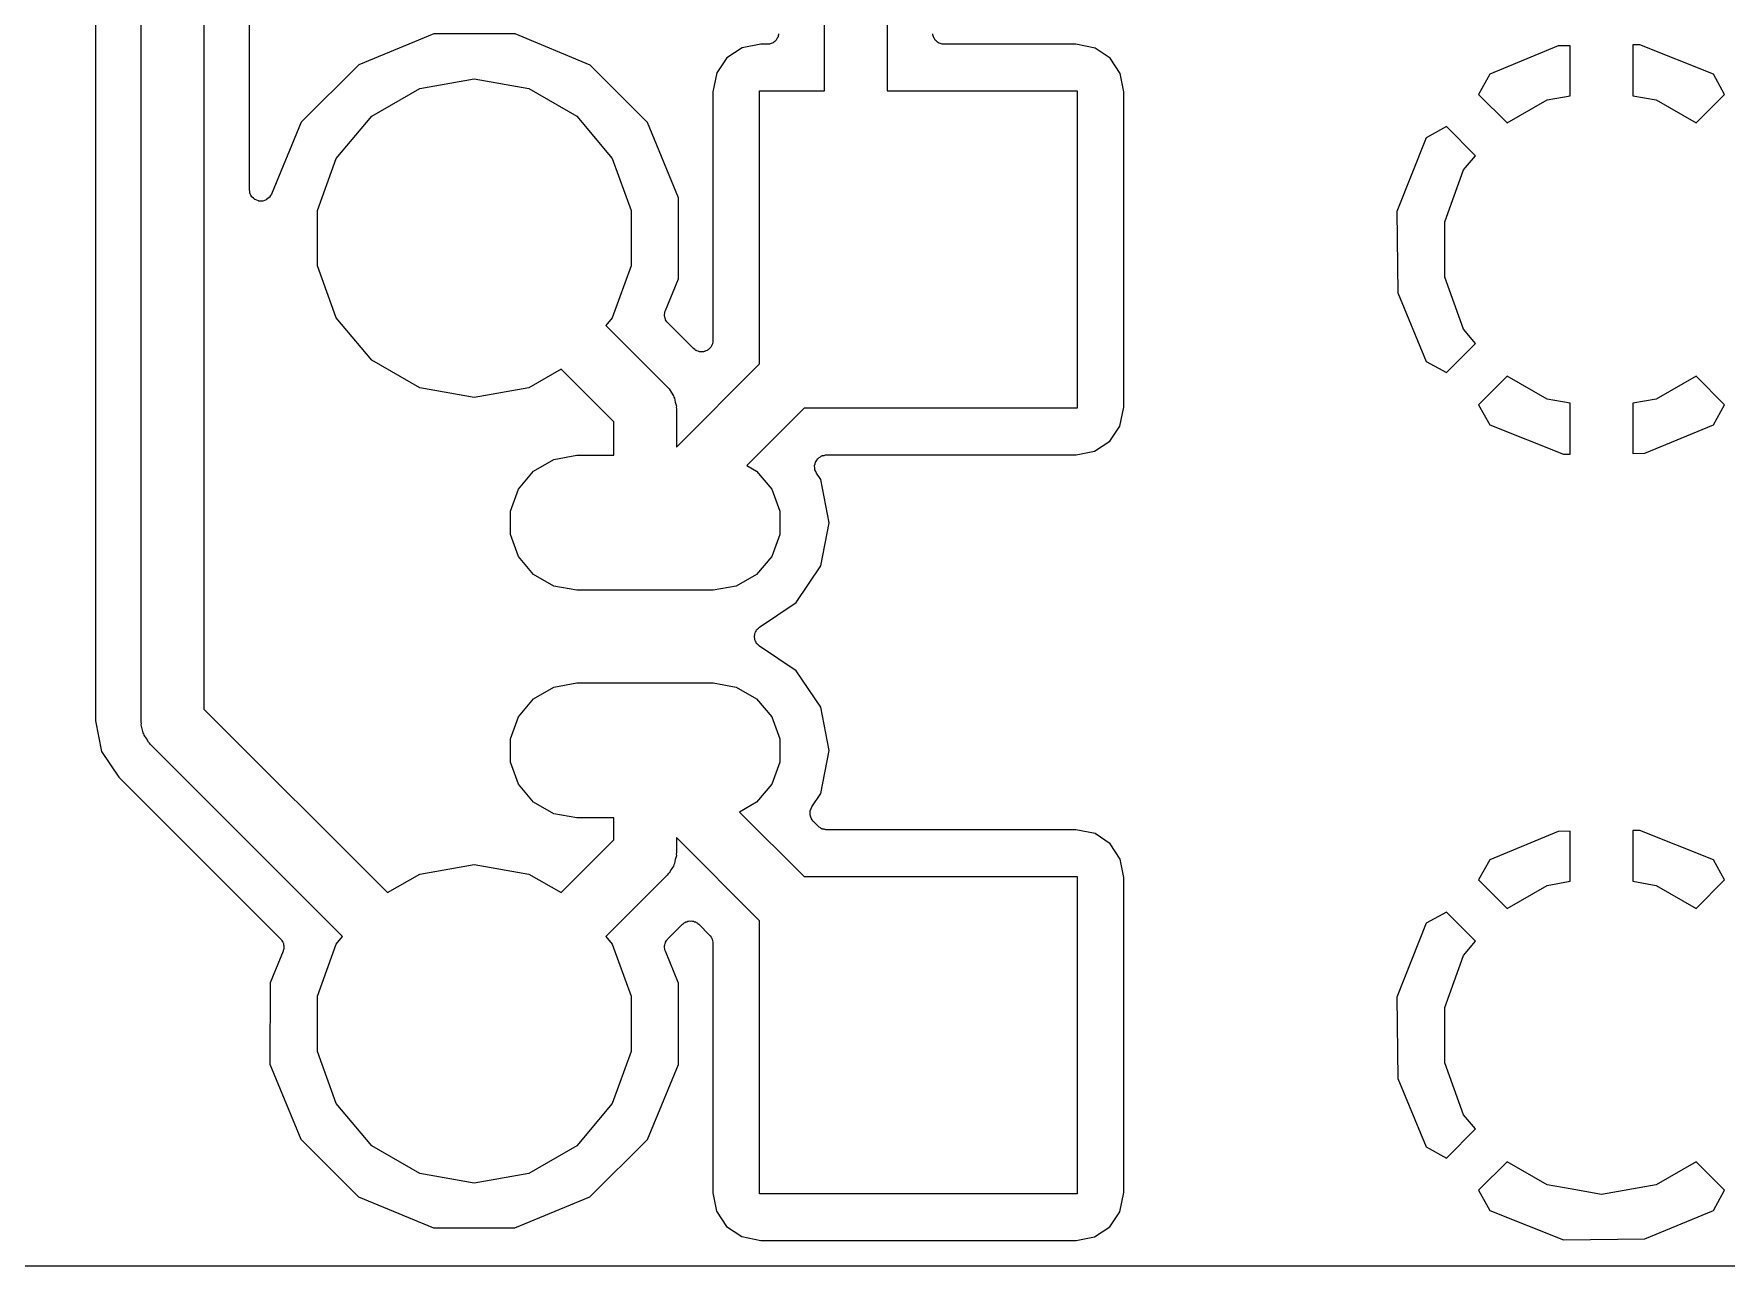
# Model space of a CAD drawing. Extents: x 1.5 to 87.9, y 2 to 70.8.
# Drawn here: x 33.12 to 52, y 1.96 to 15.7 of the extents above; entities that cross this region are included whole.
import ezdxf

# ---------------------------------------------------------------- set-up
doc = ezdxf.new("R2010")
doc.units = 0
doc.header["$MEASUREMENT"] = 0
doc.layers.add('BLACK', color=7, linetype='CONTINUOUS')

msp = doc.modelspace()

# ---------------------------------------------------------------- linework, layer by layer
at = {"layer": 'Black'}
for p, q in [((34.321, 8.0264), (34.321, 19.0336)), ((35.021, 19.0336), (35.021, 8.17137)), ((41.941, 15.0673), (41.941, 19.0336)), ((42.641, 19.0336), (42.641, 15.0673)), ((33.813, 18.6813), (33.813, 8.03891)), ((35.529, 13.9634), (35.529, 18.6813)), ((37.5853, 15.7027), (36.7476, 15.3565)), ((38.4917, 15.7019), (37.5853, 15.7027)), ((39.3288, 15.3543), (38.4917, 15.7019)), ((41.4253, 15.6713), (41.4198, 15.6617)), ((41.4273, 15.6822), (41.4253, 15.6713)), ((41.4311, 15.6927), (41.4273, 15.6822)), ((41.4311, 15.7038), (41.4311, 15.6927)), ((43.1509, 15.6927), (43.1509, 15.7038)), ((43.1547, 15.6822), (43.1509, 15.6927)), ((43.1567, 15.6713), (43.1547, 15.6822)), ((43.1622, 15.6617), (43.1567, 15.6713)), ((41.0258, 15.5478), (40.8552, 15.4358)), ((41.2313, 15.5877), (41.0258, 15.5478)), ((41.306, 15.5877), (41.2313, 15.5877)), ((41.3169, 15.5896), (41.306, 15.5877)), ((41.3281, 15.5896), (41.3169, 15.5896)), ((41.3385, 15.5934), (41.3281, 15.5896)), ((41.3494, 15.5954), (41.3385, 15.5934)), ((41.3591, 15.6009), (41.3494, 15.5954)), ((41.3695, 15.6047), (41.3591, 15.6009)), ((41.378, 15.6119), (41.3695, 15.6047)), ((41.3876, 15.6174), (41.378, 15.6119)), ((41.3948, 15.6259), (41.3876, 15.6174)), ((41.4033, 15.6331), (41.3948, 15.6259)), ((41.4088, 15.6427), (41.4033, 15.6331)), ((41.416, 15.6512), (41.4088, 15.6427)), ((41.4198, 15.6617), (41.416, 15.6512)), ((43.166, 15.6512), (43.1622, 15.6617)), ((43.1732, 15.6427), (43.166, 15.6512)), ((43.1787, 15.6331), (43.1732, 15.6427)), ((43.1872, 15.6259), (43.1787, 15.6331)), ((43.1944, 15.6174), (43.1872, 15.6259)), ((43.204, 15.6119), (43.1944, 15.6174)), ((43.2125, 15.6047), (43.204, 15.6119)), ((43.2229, 15.6009), (43.2125, 15.6047)), ((43.2326, 15.5954), (43.2229, 15.6009)), ((43.2435, 15.5934), (43.2326, 15.5954)), ((43.2539, 15.5896), (43.2435, 15.5934)), ((43.2651, 15.5896), (43.2539, 15.5896)), ((43.276, 15.5877), (43.2651, 15.5896)), ((44.7473, 15.5877), (43.276, 15.5877)), ((44.9596, 15.5451), (44.7473, 15.5877)), ((45.1284, 15.4312), (44.9596, 15.5451)), ((50.1269, 15.5694), (49.3621, 15.2526)), ((50.2595, 15.5711), (50.1269, 15.5694)), ((50.2595, 15.0123), (50.2595, 15.5711)), ((51.0341, 15.5808), (50.9595, 15.5798)), ((50.9595, 15.5798), (50.9595, 15.0123)), ((51.8573, 15.2518), (51.0341, 15.5808)), ((36.7476, 15.3565), (36.1061, 14.7162)), ((39.401, 15.2819), (39.3288, 15.3543)), ((40.8552, 15.4358), (40.7413, 15.267)), ((45.2404, 15.2606), (45.1284, 15.4312)), ((37.4287, 15.0939), (38.0365, 15.201)), ((38.0365, 15.201), (38.6443, 15.0939)), ((39.5341, 15.1486), (39.401, 15.2819)), ((39.9691, 14.7128), (39.5341, 15.1486)), ((39.5341, 15.1486), (39.5341, 15.1486)), ((40.7413, 15.267), (40.6987, 15.0547)), ((45.2803, 15.0551), (45.2404, 15.2606)), ((49.3621, 15.2526), (49.2374, 15.0282)), ((51.9816, 15.0282), (51.8573, 15.2518)), ((36.8942, 14.7853), (37.4287, 15.0939)), ((38.6443, 15.0939), (39.1788, 14.7853)), ((40.6987, 15.0547), (40.6987, 12.2817)), ((41.2191, 12.0215), (41.2191, 15.0673)), ((41.2191, 15.0673), (41.941, 15.0673)), ((42.641, 15.0673), (44.7599, 15.0673)), ((44.7599, 15.0673), (44.7599, 11.5265)), ((45.2803, 11.5391), (45.2803, 15.0551)), ((49.2374, 15.0282), (49.556, 14.7096)), ((49.556, 14.7096), (50.0017, 14.9669)), ((50.0017, 14.9669), (50.2595, 15.0123)), ((50.9595, 15.0123), (51.2173, 14.9669)), ((51.2173, 14.9669), (51.663, 14.7096)), ((51.663, 14.7096), (51.9816, 15.0282)), ((36.4974, 14.3125), (36.8942, 14.7853)), ((39.1788, 14.7853), (39.5756, 14.3125)), ((36.1061, 14.7162), (35.7733, 13.9147)), ((40.3153, 13.8751), (39.9691, 14.7128)), ((48.6546, 14.5447), (48.3256, 13.7215)), ((48.8782, 14.669), (48.6546, 14.5447)), ((49.2033, 14.3438), (48.8782, 14.669)), ((36.2864, 13.7325), (36.4974, 14.3125)), ((39.5756, 14.3125), (39.7866, 13.7325)), ((48.8594, 13.6055), (49.0704, 14.1855)), ((49.0704, 14.1855), (49.2033, 14.3438)), ((35.5323, 13.9444), (35.529, 13.9634)), ((35.5348, 13.9253), (35.5323, 13.9444)), ((35.5362, 13.9227), (35.5348, 13.9253)), ((35.5367, 13.9199), (35.5362, 13.9227)), ((35.5463, 13.9032), (35.5367, 13.9199)), ((35.5552, 13.8861), (35.5463, 13.9032)), ((35.5573, 13.8842), (35.5552, 13.8861)), ((35.5587, 13.8817), (35.5573, 13.8842)), ((35.5735, 13.8693), (35.5587, 13.8817)), ((35.5877, 13.8563), (35.5735, 13.8693)), ((35.5903, 13.8552), (35.5877, 13.8563)), ((35.5925, 13.8534), (35.5903, 13.8552)), ((35.6106, 13.8468), (35.5925, 13.8534)), ((35.6284, 13.8394), (35.6106, 13.8468)), ((35.6313, 13.8393), (35.6284, 13.8394)), ((35.6339, 13.8383), (35.6313, 13.8393)), ((35.6532, 13.8383), (35.6339, 13.8383)), ((35.6725, 13.8374), (35.6532, 13.8383)), ((35.6752, 13.8383), (35.6725, 13.8374)), ((35.6781, 13.8383), (35.6752, 13.8383)), ((35.6962, 13.8449), (35.6781, 13.8383)), ((35.7145, 13.8507), (35.6962, 13.8449)), ((35.7168, 13.8524), (35.7145, 13.8507)), ((35.7195, 13.8534), (35.7168, 13.8524)), ((35.7343, 13.8658), (35.7195, 13.8534)), ((35.7496, 13.8775), (35.7343, 13.8658)), ((35.7511, 13.8799), (35.7496, 13.8775)), ((35.7533, 13.8817), (35.7511, 13.8799)), ((35.7629, 13.8984), (35.7533, 13.8817)), ((35.7733, 13.9147), (35.7629, 13.8984)), ((40.3145, 12.9687), (40.3153, 13.8751)), ((36.2864, 13.1153), (36.2864, 13.7325)), ((39.7866, 13.7325), (39.7866, 13.1153)), ((48.3256, 13.7215), (48.337, 12.8143)), ((48.8594, 12.9883), (48.8594, 13.6055)), ((36.4974, 12.5353), (36.2864, 13.1153)), ((39.7866, 13.1153), (39.5756, 12.5353)), ((40.1683, 12.6166), (40.3145, 12.9687)), ((49.0704, 12.4083), (48.8594, 12.9883)), ((48.337, 12.8143), (48.6538, 12.0495)), ((36.8942, 12.0625), (36.4974, 12.5353)), ((39.5756, 12.5353), (39.5046, 12.4508)), ((40.1587, 12.5735), (40.1617, 12.587)), ((40.1598, 12.5652), (40.1587, 12.5735)), ((40.159, 12.5568), (40.1598, 12.5652)), ((40.1626, 12.5435), (40.159, 12.5568)), ((40.1617, 12.587), (40.1629, 12.6007)), ((40.1644, 12.5298), (40.1626, 12.5435)), ((40.1629, 12.6007), (40.1664, 12.6083)), ((40.1683, 12.5223), (40.1644, 12.5298)), ((40.1664, 12.6083), (40.1683, 12.6166)), ((40.1704, 12.5142), (40.1683, 12.5223)), ((40.1784, 12.5029), (40.1704, 12.5142)), ((40.1847, 12.4906), (40.1784, 12.5029)), ((40.1909, 12.4849), (40.1847, 12.4906)), ((40.1957, 12.4781), (40.1909, 12.4849)), ((40.4819, 12.1919), (40.1957, 12.4781)), ((39.5046, 12.4508), (40.189, 11.7664)), ((40.6987, 12.2817), (40.6958, 12.2654)), ((49.2033, 12.25), (49.0704, 12.4083)), ((40.4955, 12.1824), (40.4819, 12.1919)), ((40.5082, 12.1717), (40.4955, 12.1824)), ((40.5134, 12.1698), (40.5082, 12.1717)), ((40.518, 12.1666), (40.5134, 12.1698)), ((40.534, 12.1623), (40.518, 12.1666)), ((40.5496, 12.1566), (40.534, 12.1623)), ((40.5552, 12.1566), (40.5496, 12.1566)), ((40.5606, 12.1552), (40.5552, 12.1566)), ((40.5771, 12.1566), (40.5606, 12.1552)), ((40.5937, 12.1566), (40.5771, 12.1566)), ((40.599, 12.1586), (40.5937, 12.1566)), ((40.6045, 12.159), (40.599, 12.1586)), ((40.6196, 12.1661), (40.6045, 12.159)), ((40.6352, 12.1717), (40.6196, 12.1661)), ((40.6395, 12.1753), (40.6352, 12.1717)), ((40.6445, 12.1777), (40.6395, 12.1753)), ((40.6563, 12.1894), (40.6445, 12.1777)), ((40.669, 12.2001), (40.6563, 12.1894)), ((40.6718, 12.2049), (40.669, 12.2001)), ((40.6757, 12.2089), (40.6718, 12.2049)), ((40.6827, 12.2239), (40.6757, 12.2089)), ((40.691, 12.2383), (40.6827, 12.2239)), ((40.692, 12.2438), (40.691, 12.2383)), ((40.6944, 12.2488), (40.692, 12.2438)), ((40.6958, 12.2654), (40.6944, 12.2488)), ((48.8782, 11.9248), (49.2033, 12.25)), ((37.4287, 11.7539), (36.8942, 12.0625)), ((39.0039, 11.9615), (38.6443, 11.7539)), ((39.5915, 11.3739), (39.0039, 11.9615)), ((40.2915, 11.0939), (41.2191, 12.0215)), ((48.6538, 12.0495), (48.8782, 11.9248)), ((38.0365, 11.6468), (37.4287, 11.7539)), ((38.6443, 11.7539), (38.0365, 11.6468)), ((40.189, 11.7664), (40.1978, 11.7538)), ((40.1978, 11.7538), (40.2096, 11.7439)), ((40.2096, 11.7439), (40.2325, 11.7043)), ((40.2325, 11.7043), (40.2587, 11.6668)), ((49.556, 11.8842), (49.2374, 11.5656)), ((50.0017, 11.6269), (49.556, 11.8842)), ((51.663, 11.8842), (51.2173, 11.6269)), ((51.9816, 11.5656), (51.663, 11.8842)), ((40.2587, 11.6668), (40.2627, 11.6519)), ((40.2627, 11.6519), (40.2704, 11.6386)), ((40.2704, 11.6386), (40.2783, 11.5936)), ((40.2783, 11.5936), (40.2902, 11.5494)), ((40.2902, 11.5494), (40.2888, 11.5341)), ((40.2888, 11.5341), (40.2915, 11.5189)), ((40.2915, 11.5189), (40.2915, 11.0939)), ((41.7141, 11.5265), (41.0765, 10.8889)), ((44.7599, 11.5265), (41.7141, 11.5265)), ((45.2377, 11.3268), (45.2803, 11.5391)), ((49.2374, 11.5656), (49.3617, 11.342)), ((50.2595, 11.5815), (50.0017, 11.6269)), ((50.2595, 11.014), (50.2595, 11.5815)), ((51.2173, 11.6269), (50.9595, 11.5815)), ((50.9595, 11.5815), (50.9595, 11.0227)), ((51.8569, 11.3412), (51.9816, 11.5656)), ((39.5915, 11.002), (39.5915, 11.3739)), ((45.1238, 11.158), (45.2377, 11.3268)), ((49.3617, 11.342), (50.1849, 11.013)), ((51.0921, 11.0244), (51.8569, 11.3412)), ((44.9532, 11.046), (45.1238, 11.158)), ((38.6973, 10.8258), (38.9238, 10.9566)), ((38.9238, 10.9566), (39.1814, 11.002)), ((39.1814, 11.002), (39.5915, 11.002)), ((41.8567, 10.9456), (41.8686, 10.9626)), ((41.8686, 10.9626), (41.8749, 10.9689)), ((41.8749, 10.9689), (41.8795, 10.9721)), ((41.8795, 10.9721), (41.883, 10.9764)), ((41.883, 10.9764), (41.8974, 10.9847)), ((41.8974, 10.9847), (41.911, 10.9942)), ((41.911, 10.9942), (41.9164, 10.9956)), ((41.9164, 10.9956), (41.9212, 10.9984)), ((41.9212, 10.9984), (41.9376, 11.0013)), ((41.9376, 11.0013), (41.9536, 11.0056)), ((41.9536, 11.0056), (41.9592, 11.0051)), ((41.9592, 11.0051), (41.9647, 11.0061)), ((41.9647, 11.0061), (44.7477, 11.0061)), ((44.7477, 11.0061), (44.9532, 11.046)), ((50.1849, 11.013), (50.2595, 11.014)), ((50.9595, 11.0227), (51.0921, 11.0244)), ((38.5292, 10.6255), (38.6973, 10.8258)), ((41.0765, 10.8889), (41.1857, 10.8258)), ((41.1857, 10.8258), (41.3539, 10.6255)), ((41.8319, 10.8839), (41.8322, 10.8852)), ((41.8337, 10.8633), (41.8319, 10.8839)), ((41.8321, 10.8866), (41.8379, 10.9065)), ((41.8322, 10.8852), (41.8321, 10.8866)), ((41.835, 10.8426), (41.8337, 10.8633)), ((41.8356, 10.8413), (41.835, 10.8426)), ((41.8357, 10.8399), (41.8356, 10.8413)), ((41.8444, 10.8212), (41.8357, 10.8399)), ((41.8379, 10.9065), (41.8433, 10.9265)), ((41.8433, 10.9265), (41.8441, 10.9276)), ((41.8441, 10.9276), (41.8445, 10.9289)), ((41.8528, 10.8022), (41.8444, 10.8212)), ((41.8445, 10.9289), (41.8567, 10.9456)), ((41.9007, 10.7306), (41.8528, 10.8022)), ((38.4397, 10.3797), (38.5292, 10.6255)), ((41.3539, 10.6255), (41.4433, 10.3797)), ((41.9965, 10.2489), (41.9007, 10.7306)), ((38.4397, 10.1181), (38.4397, 10.3797)), ((41.4433, 10.3797), (41.4433, 10.1181)), ((41.9007, 9.76725), (41.9965, 10.2489)), ((38.5292, 9.87234), (38.4397, 10.1181)), ((41.4433, 10.1181), (41.3539, 9.87234)), ((38.6973, 9.67198), (38.5292, 9.87234)), ((41.3539, 9.87234), (41.1857, 9.67198)), ((38.9238, 9.54121), (38.6973, 9.67198)), ((41.1857, 9.67198), (40.9592, 9.54121)), ((41.6278, 9.35892), (41.9007, 9.76725)), ((39.1814, 9.49579), (38.9238, 9.54121)), ((40.7016, 9.49579), (39.1814, 9.49579)), ((40.9592, 9.54121), (40.7016, 9.49579)), ((41.2171, 9.0845), (41.6278, 9.35892)), ((41.1853, 9.054), (41.1913, 9.05977)), ((41.1913, 9.05977), (41.1959, 9.06672)), ((41.1959, 9.06672), (41.2071, 9.07492)), ((41.2071, 9.07492), (41.2171, 9.0845)), ((41.161, 8.98721), (41.1643, 9.00067)), ((41.1619, 8.9789), (41.161, 8.98721)), ((41.161, 8.97059), (41.1619, 8.9789)), ((41.1643, 8.95713), (41.161, 8.97059)), ((41.1643, 9.00067), (41.1658, 9.01444)), ((41.1658, 8.94336), (41.1643, 8.95713)), ((41.1658, 9.01444), (41.1695, 9.02193)), ((41.1695, 8.93587), (41.1658, 8.94336)), ((41.1695, 9.02193), (41.1714, 9.03005)), ((41.1714, 8.92775), (41.1695, 8.93587)), ((41.1714, 9.03005), (41.1791, 9.04157)), ((41.1791, 8.91623), (41.1714, 8.92775)), ((41.1791, 9.04157), (41.1853, 9.054)), ((41.1853, 8.9038), (41.1791, 8.91623)), ((41.1913, 8.89803), (41.1853, 8.9038)), ((41.1959, 8.89108), (41.1913, 8.89803)), ((41.2071, 8.88288), (41.1959, 8.89108)), ((41.2171, 8.8733), (41.2071, 8.88288)), ((41.6278, 8.59888), (41.2171, 8.8733)), ((41.9007, 8.19055), (41.6278, 8.59888)), ((38.6973, 8.28582), (38.9238, 8.41659)), ((38.9238, 8.41659), (39.1814, 8.46201)), ((39.1814, 8.46201), (40.7016, 8.46201)), ((40.7016, 8.46201), (40.9592, 8.41659)), ((40.9592, 8.41659), (41.1857, 8.28582)), ((35.021, 8.17137), (37.0691, 6.12327)), ((38.5292, 8.08545), (38.6973, 8.28582)), ((41.1857, 8.28582), (41.3539, 8.08545)), ((41.9965, 7.7089), (41.9007, 8.19055)), ((33.813, 8.03891), (33.8806, 7.69901)), ((34.3237, 8.01124), (34.321, 8.0264)), ((34.3223, 7.99589), (34.3237, 8.01124)), ((34.3342, 7.95172), (34.3223, 7.99589)), ((34.3421, 7.90669), (34.3342, 7.95172)), ((38.4397, 7.83968), (38.5292, 8.08545)), ((41.3539, 8.08545), (41.4433, 7.83968)), ((34.3498, 7.89336), (34.3421, 7.90669)), ((34.3538, 7.87848), (34.3498, 7.89336)), ((34.38, 7.84103), (34.3538, 7.87848)), ((34.4029, 7.80142), (34.38, 7.84103)), ((34.4147, 7.79152), (34.4029, 7.80142)), ((34.4235, 7.77891), (34.4147, 7.79152)), ((36.5684, 5.63403), (34.4235, 7.77891)), ((38.4397, 7.57812), (38.4397, 7.83968)), ((41.4433, 7.83968), (41.4433, 7.57812)), ((33.8806, 7.69901), (34.0731, 7.41086)), ((38.5292, 7.33234), (38.4397, 7.57812)), ((41.4433, 7.57812), (41.3539, 7.33234)), ((41.9007, 7.22724), (41.9965, 7.7089)), ((34.0731, 7.41086), (35.8773, 5.60675)), ((38.6973, 7.13198), (38.5292, 7.33234)), ((41.3539, 7.33234), (41.1857, 7.13198)), ((41.8019, 7.07945), (41.9007, 7.22724)), ((38.9238, 7.00121), (38.6973, 7.13198)), ((39.1814, 6.95579), (38.9238, 7.00121)), ((41.1857, 7.13198), (40.996, 7.02242)), ((40.996, 7.02242), (41.7141, 6.30428)), ((41.781, 6.99782), (41.7828, 7.01842)), ((41.7814, 6.99646), (41.781, 6.99782)), ((41.7813, 6.99507), (41.7814, 6.99646)), ((41.787, 6.97522), (41.7813, 6.99507)), ((41.7828, 7.01842), (41.7841, 7.03908)), ((41.7841, 7.03908), (41.7847, 7.04037)), ((41.7847, 7.04037), (41.7848, 7.04176)), ((41.7848, 7.04176), (41.7936, 7.0605)), ((41.7936, 7.0605), (41.8019, 7.07945)), ((39.5915, 6.95579), (39.1814, 6.95579)), ((39.5915, 6.71087), (39.5915, 6.95579)), ((41.7924, 6.95522), (41.787, 6.97522)), ((41.7932, 6.95407), (41.7924, 6.95522)), ((41.7936, 6.95272), (41.7932, 6.95407)), ((41.8058, 6.93604), (41.7936, 6.95272)), ((41.8177, 6.91909), (41.8058, 6.93604)), ((41.8749, 6.86192), (41.8177, 6.91909)), ((41.8795, 6.85871), (41.8749, 6.86192)), ((41.883, 6.85443), (41.8795, 6.85871)), ((41.8974, 6.84613), (41.883, 6.85443)), ((41.911, 6.83662), (41.8974, 6.84613)), ((41.9164, 6.83517), (41.911, 6.83662)), ((41.9212, 6.83238), (41.9164, 6.83517)), ((41.9376, 6.8295), (41.9212, 6.83238)), ((41.9536, 6.8252), (41.9376, 6.8295)), ((41.9592, 6.82569), (41.9536, 6.8252)), ((41.9647, 6.82472), (41.9592, 6.82569)), ((44.7473, 6.82472), (41.9647, 6.82472)), ((44.9596, 6.78214), (44.7473, 6.82472)), ((50.1269, 6.80641), (49.3621, 6.48961)), ((50.2595, 6.80807), (50.1269, 6.80641)), ((50.2595, 6.24933), (50.2595, 6.80807)), ((51.0341, 6.81778), (50.9595, 6.81685)), ((50.9595, 6.81685), (50.9595, 6.24933)), ((51.8573, 6.48883), (51.0341, 6.81778)), ((39.0039, 6.12327), (39.5915, 6.71087)), ((41.2191, 5.80931), (40.2915, 6.73693)), ((40.2915, 6.73693), (40.2915, 6.5659)), ((45.1284, 6.66819), (44.9596, 6.78214)), ((45.2404, 6.49762), (45.1284, 6.66819)), ((37.4287, 6.33087), (38.0365, 6.43804)), ((38.0365, 6.43804), (38.6443, 6.33087)), ((40.2587, 6.41798), (40.2325, 6.38053)), ((40.2627, 6.43286), (40.2587, 6.41798)), ((40.2704, 6.44619), (40.2627, 6.43286)), ((40.2783, 6.49122), (40.2704, 6.44619)), ((40.2902, 6.5354), (40.2783, 6.49122)), ((40.2915, 6.5659), (40.2888, 6.55074)), ((40.2888, 6.55074), (40.2902, 6.5354)), ((45.2803, 6.29207), (45.2404, 6.49762)), ((49.3621, 6.48961), (49.2374, 6.2652)), ((51.9816, 6.2652), (51.8573, 6.48883)), ((37.0691, 6.12327), (37.4287, 6.33087)), ((38.6443, 6.33087), (39.0039, 6.12327)), ((40.189, 6.31841), (39.5046, 5.63403)), ((40.1978, 6.33102), (40.189, 6.31841)), ((40.2096, 6.34092), (40.1978, 6.33102)), ((40.2325, 6.38053), (40.2096, 6.34092)), ((41.7141, 6.30428), (44.7599, 6.30428)), ((44.7599, 6.30428), (44.7599, 2.76352)), ((45.2803, 2.77613), (45.2803, 6.29207)), ((49.2374, 6.2652), (49.556, 5.94658)), ((50.0017, 6.20387), (50.2595, 6.24933)), ((50.9595, 6.24933), (51.2173, 6.20387)), ((51.663, 5.94658), (51.9816, 6.2652)), ((49.556, 5.94658), (50.0017, 6.20387)), ((51.2173, 6.20387), (51.663, 5.94658)), ((48.8782, 5.90599), (48.6546, 5.7817)), ((49.2033, 5.58085), (48.8782, 5.90599)), ((40.1957, 5.60666), (40.3597, 5.7707)), ((40.3597, 5.7707), (40.3688, 5.77707)), ((40.3688, 5.77707), (40.3767, 5.78493)), ((40.3767, 5.78493), (40.3867, 5.78963)), ((40.3867, 5.78963), (40.3958, 5.796)), ((40.3958, 5.796), (40.4066, 5.79888)), ((40.4066, 5.79888), (40.4166, 5.80357)), ((40.4166, 5.80357), (40.4277, 5.80454)), ((40.4277, 5.80454), (40.4384, 5.80742)), ((40.4384, 5.80742), (40.4495, 5.80645)), ((40.4495, 5.80645), (40.4606, 5.80742)), ((40.4606, 5.80742), (40.4713, 5.80454)), ((40.4713, 5.80454), (40.4824, 5.80357)), ((40.4824, 5.80357), (40.4924, 5.79888)), ((40.4924, 5.79888), (40.5032, 5.796)), ((40.5032, 5.796), (40.5123, 5.78963)), ((40.5123, 5.78963), (40.5223, 5.78493)), ((40.5223, 5.78493), (40.5302, 5.77708)), ((40.5302, 5.77708), (40.5393, 5.7707)), ((40.5393, 5.7707), (40.6615, 5.64852)), ((41.2191, 2.76352), (41.2191, 5.80931)), ((48.6546, 5.7817), (48.3256, 4.9585)), ((35.8773, 5.60675), (35.8821, 5.59986)), ((35.8821, 5.59986), (35.8883, 5.59417)), ((35.8883, 5.59417), (35.8946, 5.58192)), ((35.8946, 5.58192), (35.9026, 5.57062)), ((35.9026, 5.57062), (35.9047, 5.5625)), ((35.9047, 5.5625), (35.9086, 5.55503)), ((35.9066, 5.47645), (35.9047, 5.46824)), ((35.9101, 5.48408), (35.9066, 5.47645)), ((35.9086, 5.55503), (35.9104, 5.54134)), ((35.9113, 5.49782), (35.9101, 5.48408)), ((35.9104, 5.54134), (35.914, 5.52801)), ((35.9143, 5.5113), (35.9113, 5.49782)), ((35.914, 5.52801), (35.9132, 5.51964)), ((35.9132, 5.51964), (35.9143, 5.5113)), ((36.2864, 4.9695), (36.4974, 5.54947)), ((36.4974, 5.54947), (36.5684, 5.63403)), ((39.5046, 5.63403), (39.5756, 5.54947)), ((39.5756, 5.54947), (39.7866, 4.9695)), ((40.1586, 5.51143), (40.1597, 5.51965)), ((40.1616, 5.49784), (40.1586, 5.51143)), ((40.1589, 5.52792), (40.1625, 5.54136)), ((40.1597, 5.51965), (40.1589, 5.52792)), ((40.1628, 5.48398), (40.1616, 5.49784)), ((40.1625, 5.54136), (40.1644, 5.55515)), ((40.1663, 5.47646), (40.1628, 5.48398)), ((40.1644, 5.55515), (40.1682, 5.56251)), ((40.1681, 5.46835), (40.1663, 5.47646)), ((40.1682, 5.56251), (40.1704, 5.57053)), ((40.1704, 5.57053), (40.1783, 5.58192)), ((40.1783, 5.58192), (40.1848, 5.59425)), ((40.1848, 5.59425), (40.1909, 5.59985)), ((40.1909, 5.59985), (40.1957, 5.60666)), ((40.6615, 5.64852), (40.6647, 5.64395)), ((40.6647, 5.64395), (40.669, 5.64035)), ((40.669, 5.64035), (40.6773, 5.62599)), ((40.6773, 5.62599), (40.6868, 5.61239)), ((40.6868, 5.61239), (40.6882, 5.60699)), ((40.6882, 5.60699), (40.691, 5.60216)), ((40.691, 5.60216), (40.6939, 5.58582)), ((40.6939, 5.58582), (40.6982, 5.56979)), ((40.6982, 5.56979), (40.6977, 5.56422)), ((40.6977, 5.56422), (40.6987, 5.55872)), ((40.6987, 5.55872), (40.6987, 2.77573)), ((49.0704, 5.42247), (49.2033, 5.58085)), ((35.9047, 5.46824), (35.7585, 5.11609)), ((40.3153, 5.11211), (40.1681, 5.46835)), ((48.8594, 4.8425), (49.0704, 5.42247)), ((35.7585, 5.11609), (35.7577, 4.20969)), ((40.3145, 4.20571), (40.3153, 5.11211)), ((36.2864, 4.3523), (36.2864, 4.9695)), ((39.7866, 4.9695), (39.7866, 4.3523)), ((48.3256, 4.9585), (48.337, 4.05135)), ((48.8594, 4.2253), (48.8594, 4.8425)), ((36.4974, 3.77233), (36.2864, 4.3523)), ((39.7866, 4.3523), (39.5756, 3.77233)), ((35.7577, 4.20969), (36.1039, 3.37199)), ((39.9669, 3.36862), (40.3145, 4.20571)), ((49.0704, 3.64533), (48.8594, 4.2253)), ((48.337, 4.05135), (48.6538, 3.28653)), ((36.8942, 3.29953), (36.4974, 3.77233)), ((39.5756, 3.77233), (39.1788, 3.29953)), ((49.2033, 3.48695), (49.0704, 3.64533)), ((48.8782, 3.16181), (49.2033, 3.48695)), ((36.1039, 3.37199), (36.7442, 2.73051)), ((37.4287, 2.99093), (36.8942, 3.29953)), ((39.1788, 3.29953), (38.6443, 2.99093)), ((39.3254, 2.72826), (39.9669, 3.36862)), ((48.6538, 3.28653), (48.8782, 3.16181)), ((49.556, 3.12122), (49.2374, 2.8026)), ((50.0017, 2.86393), (49.556, 3.12122)), ((51.663, 3.12123), (51.2173, 2.86393)), ((51.9816, 2.8026), (51.663, 3.12123)), ((38.0365, 2.88376), (37.4287, 2.99093)), ((38.6443, 2.99093), (38.0365, 2.88376)), ((50.2595, 2.81847), (50.0017, 2.86393)), ((51.2173, 2.86393), (50.6095, 2.75676)), ((36.7442, 2.73051), (37.5813, 2.38292)), ((38.4877, 2.38213), (39.3254, 2.72826)), ((40.6987, 2.77573), (40.7386, 2.57018)), ((44.7599, 2.76352), (41.2191, 2.76352)), ((45.2377, 2.56382), (45.2803, 2.77613)), ((49.2374, 2.8026), (49.3617, 2.57897)), ((50.6095, 2.75676), (50.2595, 2.81847)), ((51.8569, 2.57819), (51.9816, 2.8026)), ((40.7386, 2.57018), (40.8506, 2.39961)), ((45.1238, 2.39501), (45.2377, 2.56382)), ((49.3617, 2.57897), (50.1849, 2.25002)), ((51.0921, 2.26139), (51.8569, 2.57819)), ((37.5813, 2.38292), (38.4877, 2.38213)), ((40.8506, 2.39961), (41.0194, 2.28566)), ((41.0194, 2.28566), (41.2317, 2.24308)), ((44.7477, 2.24308), (44.9532, 2.28296)), ((44.9532, 2.28296), (45.1238, 2.39501)), ((41.2317, 2.24308), (44.7477, 2.24308)), ((50.1849, 2.25002), (51.0921, 2.26139)), ((53.4351, 1.9562), (26.097, 1.9562))]:
    msp.add_line(p, q, dxfattribs=at)

doc.saveas('drawing.dxf')
